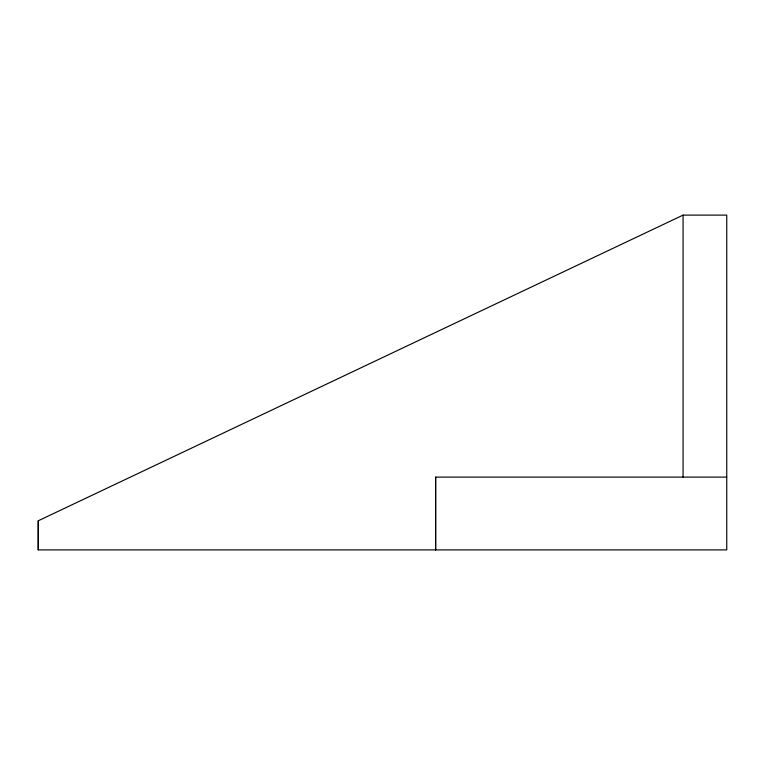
<?xml version="1.0" encoding="UTF-8"?>
<svg xmlns="http://www.w3.org/2000/svg" width="765" height="765" viewBox="0 0 765 765"><rect width="100%" height="100%" fill="white"/><g stroke="black" fill="none" stroke-linecap="round" stroke-linejoin="round"><path stroke-width="1.15" d="M38.25 549.892L38.25 520.783L683.078 215.108L726.75 215.108L726.75 549.892L38.25 549.892L38.25 520.783M435.629 477.111L435.629 549.892L435.629 477.111L726.75 477.111M683.078 215.108L683.078 477.111"/></g></svg>
